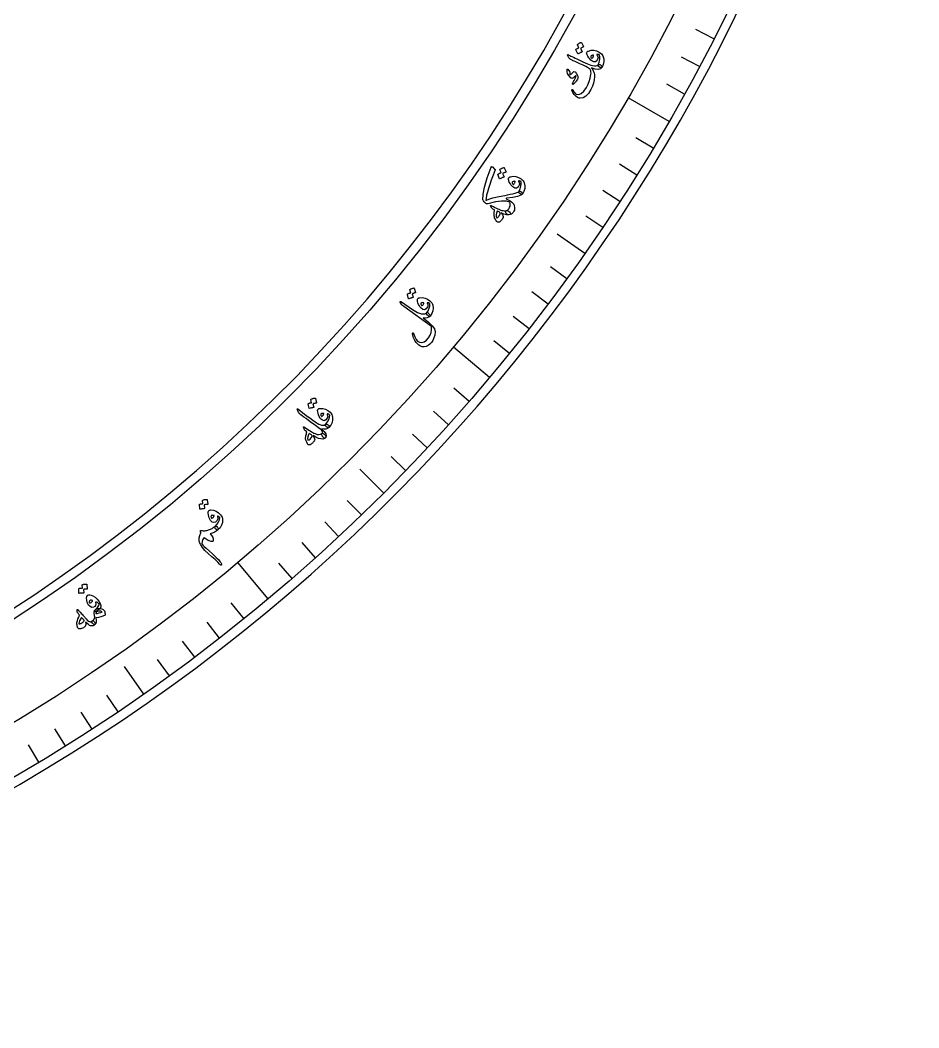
# Model space of a CAD drawing. Header units: millimetres. Extents: x -56 to 56, y -56 to 69.
# Drawn here: x 27.86 to 55.5, y -55.5 to -24.5 of the extents above; entities that cross this region are included whole.
import ezdxf

# ---------------------------------------------------------------- set-up
doc = ezdxf.new("R2010")
doc.units = ezdxf.units.MM
for name, color, linetype in [('CUT_INNER', 6, 'Continuous'), ('CUT_OUTER', 1, 'Continuous'), ('ENGRAVE', 7, 'Continuous'), ('ENGRAVE_FINE', 8, 'Continuous'), ('TEXT', 5, 'Continuous')]:
    doc.layers.add(name, color=color, linetype=linetype)

msp = doc.modelspace()

# ---------------------------------------------------------------- linework, layer by layer
at = {"layer": 'CUT_INNER'}
msp.add_arc((0.0002, -0.0002), 50.7824, 92.30528, 30.23463, dxfattribs=at)
at = {"layer": 'CUT_OUTER'}
msp.add_arc((0.0001, -0.0002), 55.4998, 179.8085, 0.29907, dxfattribs=at)
at = {"layer": 'ENGRAVE'}
for points in [[(47.8193, -27.6085), (46.561, -26.882)], [(45.2311, -31.6711), (44.3809, -31.0759)], [(42.2986, -35.4928), (41.1856, -34.5588)], [(39.0443, -39.0443), (38.3104, -38.3104)], [(35.4928, -42.2986), (34.5588, -41.1856)], [(31.6711, -45.2311), (31.0759, -44.3809)]]:
    msp.add_lwpolyline(points, dxfattribs=at)
for radius in [55.2169, 53.764, 51.0656]:
    msp.add_circle((0, 0), radius, dxfattribs=at)
at = {"layer": 'ENGRAVE_FINE'}
for points in [[(49.1987, -25.068), (48.6438, -24.7853)], [(48.7537, -25.9228), (48.2039, -25.6304)], [(48.2938, -26.7697), (47.7492, -26.4678)], [(47.3302, -28.4388), (46.7964, -28.1181)], [(46.8266, -29.2605), (46.2985, -28.9305)], [(46.3088, -30.0733), (45.7866, -29.7342)], [(45.7769, -30.8769), (45.2607, -30.5287)], [(44.6715, -32.4557), (44.1677, -32.0897)], [(44.0982, -33.2304), (43.6009, -32.8556)], [(43.5116, -33.9949), (43.0208, -33.6116)], [(42.9116, -34.7492), (42.4277, -34.3573)], [(41.6728, -36.2256), (41.2028, -35.817)], [(41.0342, -36.9474), (40.5714, -36.5307)], [(40.3831, -37.6579), (39.9277, -37.2332)], [(39.7197, -38.3569), (39.2718, -37.9243)], [(38.3569, -39.7197), (37.9243, -39.2718)], [(37.6579, -40.3831), (37.2332, -39.9277)], [(36.9474, -41.0342), (36.5307, -40.5714)], [(36.2256, -41.6728), (35.817, -41.2028)], [(34.7492, -42.9116), (34.3573, -42.4277)], [(33.9949, -43.5116), (33.6116, -43.0208)], [(33.2304, -44.0982), (32.8556, -43.6009)], [(32.4557, -44.6715), (32.0897, -44.1677)], [(30.8769, -45.7769), (30.5287, -45.2607)], [(30.0733, -46.3088), (29.7342, -45.7866)], [(29.2605, -46.8266), (28.9305, -46.2985)], [(28.4388, -47.3302), (28.1181, -46.7964)]]:
    msp.add_lwpolyline(points, dxfattribs=at)
at = {"layer": 'TEXT'}
for points in [[(45.0006, -25.2553), (44.9999, -25.2527), (45.0001, -25.2498), (45.0015, -25.2466), (45.0039, -25.2431), (45.0163, -25.2328), (45.0289, -25.2231), (45.0418, -25.2142), (45.055, -25.2059), (45.0686, -25.1983), (45.0827, -25.1914), (45.0973, -25.185), (45.1125, -25.1793), (45.1165, -25.1787), (45.12, -25.1795), (45.123, -25.1815), (45.1255, -25.1847), (45.1925, -25.3066), (45.1929, -25.3091), (45.1914, -25.3117), (45.1881, -25.3144), (45.183, -25.3172), (45.1789, -25.3187), (45.1728, -25.3216), (45.1647, -25.3257), (45.1547, -25.3312), (45.1426, -25.3381), (45.1282, -25.3463), (45.1116, -25.3559), (45.0928, -25.3669), (45.1439, -25.4627), (45.1451, -25.4665), (45.144, -25.4698), (45.1406, -25.4728), (45.135, -25.4754), (45.1302, -25.4776), (45.1228, -25.4813), (45.1128, -25.4863), (45.1002, -25.4928), (45.085, -25.5009), (45.067, -25.5106), (45.0462, -25.5221), (45.0226, -25.5354), (45.0194, -25.5363), (45.0169, -25.5361), (45.015, -25.5347), (45.0137, -25.5321), (44.9522, -25.4109), (44.9514, -25.4083), (44.9517, -25.4054), (44.9531, -25.4022), (44.9555, -25.3987), (44.9655, -25.3896), (44.9759, -25.3812), (44.9867, -25.3734), (44.9979, -25.3663), (45.0094, -25.3598), (45.0211, -25.3539), (45.0331, -25.3485), (45.0453, -25.3437)], [(45.2918, -25.4754), (45.2984, -25.4669), (45.3082, -25.4589), (45.3213, -25.4514), (45.3377, -25.4445), (45.4235, -25.4235), (45.5075, -25.4223), (45.5897, -25.4411), (45.6701, -25.4798), (45.7083, -25.5065), (45.7397, -25.5351), (45.7643, -25.5654), (45.7821, -25.5975), (45.8077, -25.6838), (45.8121, -25.7702), (45.7951, -25.8566), (45.7569, -25.9429), (45.7503, -25.95), (45.7405, -25.9537), (45.7274, -25.9541), (45.7112, -25.951), (45.7027, -25.9485), (45.6944, -25.9453), (45.6862, -25.9414), (45.6782, -25.9368), (45.6706, -25.9318), (45.6634, -25.9268), (45.6567, -25.9217), (45.6505, -25.9166), (45.6406, -25.9061), (45.6347, -25.8955), (45.633, -25.8848), (45.6354, -25.874), (45.6697, -25.7885), (45.6888, -25.7084), (45.6927, -25.6337), (45.6815, -25.5644), (45.6611, -25.556), (45.6444, -25.5504), (45.6313, -25.5474), (45.6218, -25.547), (45.6129, -25.5481), (45.6064, -25.55), (45.6023, -25.5528), (45.6005, -25.5565), (45.6, -25.5594), (45.6001, -25.562), (45.6008, -25.5643), (45.6022, -25.5663), (45.6216, -25.5943), (45.6332, -25.6219), (45.637, -25.6492), (45.633, -25.6762), (45.6017, -25.7434), (45.5592, -25.7777), (45.5057, -25.7791), (45.4411, -25.7478), (45.4083, -25.7221), (45.3773, -25.6903), (45.3479, -25.6524), (45.3202, -25.6083), (45.2987, -25.5662), (45.2868, -25.5301), (45.2845, -25.4998), (45.2918, -25.4754)], [(44.6997, -25.5754), (44.6946, -25.5638), (44.6952, -25.5574), (44.7016, -25.5563), (44.7136, -25.5604), (44.7241, -25.5653), (44.7413, -25.5734), (44.7652, -25.5848), (44.7959, -25.5995), (44.8333, -25.6174), (44.8775, -25.6384), (44.9286, -25.6626), (44.9865, -25.6899), (45.1682, -25.774), (45.3091, -25.8362), (45.409, -25.8766), (45.468, -25.8951), (45.5235, -25.9019), (45.57, -25.9004), (45.6075, -25.8906), (45.6361, -25.8726), (45.6485, -25.8635), (45.6619, -25.8586), (45.6766, -25.8579), (45.6924, -25.8615), (45.708, -25.8682), (45.722, -25.8769), (45.7344, -25.8877), (45.7453, -25.9004), (45.7536, -25.9133), (45.7584, -25.9245), (45.7598, -25.9339), (45.7577, -25.9415), (45.709, -25.9928), (45.6385, -26.0137), (45.5463, -26.0041), (45.4323, -25.9641), (45.4518, -25.9916), (45.47, -26.0224), (45.487, -26.0565), (45.5028, -26.094), (45.5147, -26.13), (45.5229, -26.1648), (45.5274, -26.1984), (45.528, -26.2307), (45.5173, -26.3316), (45.4947, -26.4309), (45.4603, -26.5286), (45.4139, -26.6247), (45.3363, -26.7475), (45.2563, -26.834), (45.174, -26.8844), (45.0896, -26.8987), (45.0662, -26.8958), (45.0446, -26.8908), (45.0247, -26.8837), (45.0065, -26.8744), (44.9474, -26.83), (44.8982, -26.7786), (44.8591, -26.7204), (44.8298, -26.6554), (44.8284, -26.6498), (44.8282, -26.6445), (44.8291, -26.6394), (44.8313, -26.6347), (44.8341, -26.6313), (44.8376, -26.6294), (44.8419, -26.6288), (44.847, -26.6296), (44.8513, -26.632), (44.8554, -26.6359), (44.8593, -26.6413), (44.863, -26.6481), (44.8901, -26.6974), (44.9161, -26.7351), (44.9408, -26.761), (44.9645, -26.7752), (45.0417, -26.7827), (45.1194, -26.7515), (45.1973, -26.6814), (45.2755, -26.5724), (45.3236, -26.4812), (45.3633, -26.3829), (45.3945, -26.2775), (45.4172, -26.165), (45.4201, -26.1252), (45.4176, -26.0873), (45.4098, -26.0512), (45.3966, -26.017), (45.3902, -26.007), (45.3795, -25.9961), (45.3647, -25.9843), (45.3456, -25.9717), (45.3123, -25.9526), (45.2552, -25.9235), (45.1743, -25.8843), (45.0697, -25.835), (45.0149, -25.8094), (44.9676, -25.7873), (44.9278, -25.7687), (44.8954, -25.7537), (44.8704, -25.742), (44.8525, -25.7337), (44.8418, -25.7287), (44.8382, -25.7271), (44.8017, -25.7093), (44.7733, -25.692), (44.7532, -25.6753), (44.7412, -25.6591)], [(45.4129, -25.602), (45.4091, -25.6176), (45.4133, -25.6338), (45.4252, -25.6506), (45.4451, -25.6682), (45.4487, -25.6701), (45.4513, -25.6713), (45.4531, -25.6717), (45.4539, -25.6714), (45.4649, -25.6597), (45.4744, -25.6469), (45.4825, -25.6332), (45.4892, -25.6184), (45.4936, -25.6045), (45.4955, -25.5921), (45.495, -25.5813), (45.4921, -25.572), (45.4619, -25.575), (45.4386, -25.581), (45.4222, -25.59), (45.4129, -25.602)], [(44.6874, -26.0067), (44.6892, -26.0044), (44.6914, -26.0028), (44.6942, -26.002), (44.6974, -26.0018), (44.6998, -26.0025), (44.7021, -26.0037), (44.7045, -26.0053), (44.7068, -26.0073), (44.7616, -26.0766), (44.7669, -26.0842), (44.7703, -26.091), (44.772, -26.0969), (44.7719, -26.1021), (44.767, -26.1216), (44.7649, -26.1394), (44.7659, -26.1557), (44.7698, -26.1704), (44.7736, -26.175), (44.7803, -26.1756), (44.7898, -26.172), (44.8021, -26.1643), (44.8091, -26.1584), (44.816, -26.1521), (44.8229, -26.1455), (44.8297, -26.1385), (44.8366, -26.1311), (44.8436, -26.1232), (44.8507, -26.1148), (44.8578, -26.1058), (44.8916, -26.0803), (44.927, -26.0863), (44.964, -26.1241), (45.0024, -26.1936), (45.0115, -26.2183), (45.0169, -26.2405), (45.0186, -26.26), (45.0167, -26.277), (45.0111, -26.2937), (45.0004, -26.315), (44.9844, -26.3408), (44.9633, -26.3713), (44.9522, -26.3866), (44.9411, -26.4008), (44.9299, -26.4139), (44.9187, -26.4258), (44.9078, -26.4367), (44.8973, -26.4468), (44.8874, -26.4561), (44.8779, -26.4645), (44.8705, -26.4688), (44.8637, -26.471), (44.8575, -26.471), (44.8519, -26.4689), (44.8471, -26.465), (44.8448, -26.4603), (44.845, -26.4548), (44.8477, -26.4485), (44.8574, -26.4292), (44.8687, -26.4075), (44.8816, -26.3834), (44.8962, -26.3569), (44.9233, -26.3075), (44.9426, -26.2678), (44.9541, -26.2378), (44.9579, -26.2177), (44.9575, -26.2146), (44.9561, -26.2122), (44.9536, -26.2105), (44.95, -26.2095), (44.9474, -26.2096), (44.9444, -26.2107), (44.941, -26.213), (44.9371, -26.2163), (44.9052, -26.2495), (44.891, -26.2629), (44.8769, -26.2732), (44.8628, -26.2803), (44.8487, -26.2844), (44.834, -26.2861), (44.8208, -26.2845), (44.8091, -26.2796), (44.7989, -26.2712), (44.7374, -26.2027), (44.6984, -26.1357), (44.6817, -26.0704), (44.6874, -26.0067)], [(42.3509, -29.0111), (42.3536, -29.0077), (42.3564, -29.0051), (42.3594, -29.0034), (42.3625, -29.0024), (42.3674, -29.0019), (42.3727, -29.0033), (42.3783, -29.0066), (42.3843, -29.0118), (42.4632, -29.0861), (42.4665, -29.0901), (42.4682, -29.0946), (42.4684, -29.0997), (42.467, -29.1054), (42.4054, -29.268), (42.3511, -29.4175), (42.3041, -29.554), (42.2647, -29.6773), (42.2331, -29.7876), (42.2092, -29.8847), (42.1933, -29.9687), (42.1855, -30.0395), (42.2793, -30.0001), (42.3977, -29.9636), (42.5407, -29.93), (42.7083, -29.899), (42.7781, -29.8862), (42.8512, -29.8714), (42.9278, -29.8545), (43.0079, -29.8357), (43.081, -29.8166), (43.1366, -29.7991), (43.1748, -29.7832), (43.1956, -29.7689), (43.2179, -29.755), (43.2428, -29.7579), (43.2701, -29.7777), (43.3, -29.8144), (43.307, -29.8258), (43.3111, -29.8352), (43.3123, -29.8427), (43.3106, -29.8482), (43.2608, -29.8838), (43.1619, -29.9174), (43.0138, -29.9486), (42.8168, -29.9769), (42.8085, -29.9808), (42.8043, -29.9846), (42.8042, -29.9883), (42.8083, -29.9917), (42.8738, -30.0251), (42.9289, -30.0563), (42.9736, -30.0855), (43.0079, -30.1126), (43.0263, -30.1355), (43.0412, -30.1592), (43.0525, -30.1834), (43.0603, -30.2083), (43.0679, -30.2533), (43.0681, -30.2963), (43.061, -30.3373), (43.0465, -30.3762), (43.0241, -30.4156), (42.9982, -30.4459), (42.9686, -30.4672), (42.9354, -30.4795), (42.8916, -30.4856), (42.856, -30.482), (42.8285, -30.4685), (42.8092, -30.4453), (42.7947, -30.4125), (42.791, -30.3865), (42.7982, -30.3673), (42.8163, -30.3549), (42.8473, -30.3389), (42.8743, -30.3167), (42.8973, -30.2883), (42.9163, -30.2538), (42.9297, -30.216), (42.9358, -30.1776), (42.9347, -30.1386), (42.9264, -30.0991), (42.8191, -30.0654), (42.6694, -30.0618), (42.4775, -30.0879), (42.2432, -30.143), (42.2234, -30.1455), (42.2043, -30.1421), (42.1858, -30.1328), (42.1679, -30.1176), (42.1356, -30.0841), (42.112, -30.0569), (42.0974, -30.0361), (42.0915, -30.0215), (42.0981, -29.8534), (42.144, -29.6299), (42.2282, -29.3508), (42.3496, -29.0157), (42.35, -29.0151), (42.3502, -29.0145), (42.3503, -29.0139), (42.3503, -29.0134), (42.3503, -29.0128), (42.3504, -29.0123), (42.3506, -29.0117), (42.3509, -29.0111)], [(42.6183, -29.0958), (42.6178, -29.0932), (42.6183, -29.0903), (42.6199, -29.0872), (42.6226, -29.084), (42.6359, -29.0747), (42.6493, -29.0662), (42.6629, -29.0584), (42.6768, -29.0514), (42.691, -29.045), (42.7057, -29.0393), (42.7208, -29.0342), (42.7365, -29.0299), (42.7405, -29.0297), (42.7439, -29.0307), (42.7467, -29.033), (42.7489, -29.0364), (42.805, -29.1637), (42.8051, -29.1663), (42.8034, -29.1687), (42.7999, -29.1711), (42.7946, -29.1734), (42.7904, -29.1746), (42.784, -29.1769), (42.7756, -29.1803), (42.7651, -29.1849), (42.7525, -29.1907), (42.7374, -29.1976), (42.7201, -29.2058), (42.7004, -29.2151), (42.7429, -29.315), (42.7437, -29.3188), (42.7423, -29.322), (42.7387, -29.3247), (42.7329, -29.3268), (42.7279, -29.3286), (42.7202, -29.3316), (42.7098, -29.3358), (42.6968, -29.3411), (42.6809, -29.3478), (42.6621, -29.356), (42.6403, -29.3656), (42.6157, -29.3767), (42.6124, -29.3774), (42.6099, -29.3769), (42.6082, -29.3754), (42.6072, -29.3727), (42.5564, -29.2466), (42.5559, -29.2439), (42.5565, -29.241), (42.5581, -29.2379), (42.5608, -29.2347), (42.5716, -29.2265), (42.5827, -29.219), (42.5941, -29.2122), (42.6059, -29.2061), (42.6179, -29.2007), (42.6301, -29.1958), (42.6425, -29.1915), (42.6551, -29.1878)], [(42.8891, -29.3405), (42.8964, -29.3326), (42.9069, -29.3255), (42.9206, -29.3193), (42.9375, -29.3138), (43.0248, -29.3003), (43.1086, -29.3065), (43.1889, -29.3324), (43.2656, -29.378), (43.3012, -29.408), (43.33, -29.4392), (43.3519, -29.4715), (43.3669, -29.5051), (43.3848, -29.5933), (43.3816, -29.6797), (43.3572, -29.7643), (43.3115, -29.8469), (43.3043, -29.8534), (43.2942, -29.8563), (43.2812, -29.8555), (43.2653, -29.8511), (43.2571, -29.8478), (43.2491, -29.8439), (43.2413, -29.8393), (43.2337, -29.834), (43.2265, -29.8284), (43.2198, -29.8227), (43.2136, -29.8171), (43.2078, -29.8114), (43.1989, -29.8001), (43.194, -29.7891), (43.1932, -29.7782), (43.1965, -29.7676), (43.2381, -29.6855), (43.2642, -29.6074), (43.2746, -29.5333), (43.2695, -29.4633), (43.25, -29.4532), (43.2338, -29.4461), (43.221, -29.4419), (43.2116, -29.4408), (43.2026, -29.441), (43.196, -29.4423), (43.1916, -29.4448), (43.1896, -29.4483), (43.1888, -29.4512), (43.1887, -29.4538), (43.1892, -29.4561), (43.1903, -29.4582), (43.2072, -29.4878), (43.2164, -29.5164), (43.2178, -29.5439), (43.2114, -29.5704), (43.1744, -29.6346), (43.1291, -29.6651), (43.0756, -29.6618), (43.014, -29.6249), (42.9836, -29.5965), (42.9555, -29.5621), (42.9295, -29.5217), (42.9058, -29.4754), (42.8881, -29.4316), (42.8794, -29.3946), (42.8797, -29.3642), (42.8891, -29.3405)], [(42.9987, -29.4773), (42.9936, -29.4924), (42.9962, -29.5089), (43.0067, -29.5268), (43.0249, -29.546), (43.0283, -29.5482), (43.0309, -29.5496), (43.0326, -29.5502), (43.0335, -29.55), (43.0454, -29.5393), (43.056, -29.5274), (43.0653, -29.5144), (43.0732, -29.5002), (43.0788, -29.4868), (43.0818, -29.4746), (43.0823, -29.4638), (43.0802, -29.4543), (43.0498, -29.4546), (43.0261, -29.4585), (43.009, -29.4661), (42.9987, -29.4773)], [(42.8185, -30.3545), (42.8391, -30.352), (42.861, -30.3583), (42.884, -30.3733), (42.9082, -30.397), (42.9323, -30.428), (42.945, -30.4518), (42.9463, -30.4686), (42.9363, -30.4782), (42.8838, -30.4882), (42.8187, -30.4822), (42.7409, -30.4602), (42.6504, -30.4221), (42.6864, -30.4686), (42.7095, -30.5077), (42.7198, -30.5394), (42.7173, -30.5635), (42.7123, -30.574), (42.7064, -30.5847), (42.6995, -30.5959), (42.6915, -30.6074), (42.6829, -30.6194), (42.6736, -30.6318), (42.6638, -30.6446), (42.6535, -30.6578), (42.6339, -30.6802), (42.6172, -30.697), (42.6033, -30.7081), (42.5923, -30.7136), (42.5697, -30.7158), (42.5508, -30.7134), (42.5354, -30.7064), (42.5236, -30.6948), (42.4922, -30.645), (42.469, -30.6046), (42.4539, -30.5734), (42.447, -30.5515), (42.4436, -30.5263), (42.4414, -30.5008), (42.4404, -30.4749), (42.4407, -30.4485), (42.4422, -30.4216), (42.4451, -30.3938), (42.4492, -30.3652), (42.4547, -30.3357), (42.4009, -30.3068), (42.3898, -30.3008), (42.3808, -30.2943), (42.3737, -30.2873), (42.3686, -30.2799), (42.3306, -30.2129), (42.3275, -30.2024), (42.3316, -30.1975), (42.3429, -30.1982), (42.3614, -30.2045), (42.4152, -30.2317), (42.4648, -30.2564), (42.5101, -30.2785), (42.5512, -30.298), (42.588, -30.3147), (42.6207, -30.3284), (42.6492, -30.3392), (42.6735, -30.3469), (42.7159, -30.3568), (42.7542, -30.3613), (42.7884, -30.3606), (42.8185, -30.3545)], [(42.529, -30.3678), (42.5105, -30.432), (42.5026, -30.4887), (42.5052, -30.538), (42.5184, -30.5798), (42.5315, -30.5748), (42.5454, -30.5662), (42.5598, -30.554), (42.575, -30.5382), (42.5827, -30.5284), (42.5901, -30.5182), (42.5971, -30.5076), (42.6038, -30.4967), (42.61, -30.4853), (42.6155, -30.4733), (42.6204, -30.4607), (42.6246, -30.4476), (42.6254, -30.4295), (42.6161, -30.4128), (42.5967, -30.3976), (42.5672, -30.3837), (42.5529, -30.3784), (42.5417, -30.374), (42.5337, -30.3705), (42.529, -30.3678)], [(39.8449, -32.7913), (39.8447, -32.7885), (39.8455, -32.7857), (39.8474, -32.7828), (39.8503, -32.7798), (39.8643, -32.7718), (39.8785, -32.7645), (39.8927, -32.758), (39.9072, -32.7522), (39.9219, -32.7471), (39.937, -32.7427), (39.9526, -32.7391), (39.9685, -32.7361), (39.9725, -32.7363), (39.9758, -32.7376), (39.9784, -32.7401), (39.9803, -32.7438), (40.0248, -32.8756), (40.0247, -32.8781), (40.0228, -32.8804), (40.0191, -32.8825), (40.0136, -32.8843), (40.0093, -32.8851), (40.0028, -32.8868), (39.9941, -32.8895), (39.9832, -32.8931), (39.9701, -32.8977), (39.9545, -32.9033), (39.9365, -32.9098), (39.916, -32.9174), (39.9495, -33.0207), (39.9499, -33.0246), (39.9482, -33.0277), (39.9444, -33.03), (39.9385, -33.0316), (39.9333, -33.0329), (39.9254, -33.0352), (39.9147, -33.0384), (39.9012, -33.0426), (39.8847, -33.0478), (39.8653, -33.0543), (39.8428, -33.0619), (39.8172, -33.0708), (39.8139, -33.0712), (39.8115, -33.0705), (39.8098, -33.0688), (39.8091, -33.066), (39.7699, -32.9358), (39.7696, -32.9331), (39.7704, -32.9303), (39.7723, -32.9274), (39.7753, -32.9244), (39.7867, -32.9172), (39.7984, -32.9108), (39.8104, -32.905), (39.8227, -32.9), (39.8352, -32.8956), (39.8478, -32.8919), (39.8605, -32.8887), (39.8734, -32.8861)], [(39.932, -33.401), (40.0777, -33.4869), (40.2017, -33.5309), (40.304, -33.5331), (40.3844, -33.4933), (40.3937, -33.4942), (40.4068, -33.5028), (40.4236, -33.519), (40.4441, -33.5428), (40.4596, -33.5625), (40.4689, -33.5786), (40.4721, -33.5911), (40.4692, -33.6001), (40.4292, -33.6361), (40.381, -33.6576), (40.3246, -33.6647), (40.2601, -33.6572), (40.4232, -33.7827), (40.5383, -33.8955), (40.6054, -33.9955), (40.6244, -34.0828), (40.6111, -34.1853), (40.5882, -34.2746), (40.5556, -34.3509), (40.5135, -34.4139), (40.4617, -34.4686), (40.4073, -34.5093), (40.3501, -34.536), (40.2903, -34.5487), (40.2305, -34.5465), (40.1734, -34.5287), (40.119, -34.4953), (40.0673, -34.4463), (40.0429, -34.4162), (40.0204, -34.3841), (39.9998, -34.3497), (39.981, -34.3133), (39.964, -34.2746), (39.949, -34.2337), (39.936, -34.1905), (39.9248, -34.145), (39.9244, -34.1392), (39.9251, -34.1339), (39.9269, -34.1291), (39.9299, -34.1247), (39.9332, -34.1217), (39.937, -34.12), (39.9413, -34.1194), (39.9461, -34.1201), (39.9508, -34.1222), (39.9548, -34.126), (39.9582, -34.1315), (39.9608, -34.1388), (39.9959, -34.2393), (40.0381, -34.3164), (40.0873, -34.3701), (40.1436, -34.4002), (40.2157, -34.4086), (40.2862, -34.3894), (40.3549, -34.3424), (40.4217, -34.2678), (40.4683, -34.1911), (40.4996, -34.1083), (40.5155, -34.0194), (40.5161, -33.9244), (39.6595, -33.3033), (39.6391, -33.2883), (39.6226, -33.2748), (39.6099, -33.2628), (39.601, -33.2522), (39.5484, -33.1701), (39.5494, -33.1564), (39.557, -33.1513), (39.5712, -33.1547), (39.5919, -33.1665)], [(40.0928, -33.0592), (40.1008, -33.052), (40.1118, -33.0459), (40.126, -33.0408), (40.1434, -33.0369), (40.2316, -33.0313), (40.3145, -33.045), (40.3921, -33.0779), (40.4644, -33.1302), (40.4972, -33.1633), (40.5231, -33.1969), (40.542, -33.2311), (40.5539, -33.2659), (40.5639, -33.3553), (40.553, -33.4411), (40.5211, -33.5231), (40.4682, -33.6013), (40.4605, -33.6072), (40.4501, -33.6091), (40.4373, -33.6072), (40.4218, -33.6013), (40.4139, -33.5973), (40.4063, -33.5927), (40.3989, -33.5874), (40.3919, -33.5815), (40.3852, -33.5753), (40.379, -33.569), (40.3733, -33.5628), (40.3681, -33.5567), (40.3602, -33.5446), (40.3563, -33.5332), (40.3565, -33.5224), (40.3607, -33.5121), (40.4096, -33.434), (40.4425, -33.3586), (40.4595, -33.2857), (40.4607, -33.2155), (40.4421, -33.2037), (40.4267, -33.1951), (40.4143, -33.1899), (40.405, -33.1879), (40.3961, -33.1873), (40.3893, -33.188), (40.3848, -33.1901), (40.3824, -33.1934), (40.3814, -33.1962), (40.381, -33.1988), (40.3813, -33.2012), (40.3823, -33.2033), (40.3965, -33.2343), (40.403, -33.2636), (40.402, -33.2912), (40.3933, -33.317), (40.3506, -33.3776), (40.3028, -33.4039), (40.2498, -33.3959), (40.1917, -33.3536), (40.164, -33.3226), (40.1391, -33.2858), (40.1169, -33.2433), (40.0974, -33.195), (40.0836, -33.1498), (40.0783, -33.1121), (40.0813, -33.0819), (40.0928, -33.0592)], [(40.1897, -33.2052), (40.1832, -33.2198), (40.1844, -33.2365), (40.1933, -33.2552), (40.2097, -33.276), (40.2129, -33.2785), (40.2153, -33.2801), (40.217, -33.2809), (40.2179, -33.2807), (40.2307, -33.2711), (40.2423, -33.2602), (40.2527, -33.2481), (40.2619, -33.2347), (40.2686, -33.2218), (40.2727, -33.21), (40.2742, -33.1993), (40.2729, -33.1896), (40.2426, -33.1872), (40.2187, -33.189), (40.201, -33.195), (40.1897, -33.2052)], [(36.8069, -36.1681), (36.8069, -36.1654), (36.808, -36.1627), (36.8101, -36.16), (36.8133, -36.1572), (36.828, -36.1505), (36.8427, -36.1445), (36.8575, -36.1392), (36.8724, -36.1347), (36.8875, -36.1309), (36.9029, -36.1279), (36.9187, -36.1256), (36.9349, -36.1241), (36.9389, -36.1246), (36.942, -36.1262), (36.9444, -36.129), (36.946, -36.1328), (36.9787, -36.268), (36.9784, -36.2705), (36.9763, -36.2726), (36.9724, -36.2743), (36.9668, -36.2757), (36.9624, -36.276), (36.9557, -36.2772), (36.9469, -36.2791), (36.9357, -36.2818), (36.9222, -36.2852), (36.9062, -36.2894), (36.8877, -36.2943), (36.8667, -36.3), (36.8909, -36.4059), (36.891, -36.4098), (36.8891, -36.4127), (36.8851, -36.4147), (36.879, -36.4157), (36.8737, -36.4166), (36.8656, -36.4182), (36.8547, -36.4205), (36.8408, -36.4234), (36.824, -36.4272), (36.8041, -36.4319), (36.781, -36.4376), (36.7548, -36.4442), (36.7514, -36.4442), (36.749, -36.4433), (36.7476, -36.4415), (36.7471, -36.4387), (36.7194, -36.3056), (36.7194, -36.3028), (36.7205, -36.3001), (36.7226, -36.2974), (36.7259, -36.2947), (36.7379, -36.2885), (36.7501, -36.2831), (36.7626, -36.2784), (36.7752, -36.2745), (36.788, -36.2713), (36.8009, -36.2686), (36.8139, -36.2666), (36.8269, -36.2652)], [(37.1503, -37.2828), (37.1368, -37.2582), (37.1302, -37.2383), (37.1304, -37.223), (37.1374, -37.2124), (37.1504, -37.2013), (37.1595, -37.1909), (37.1647, -37.1814), (37.1661, -37.1728), (37.1577, -37.147), (37.1357, -37.117), (37.1001, -37.0828), (37.0509, -37.0443), (36.9323, -36.9579), (36.827, -36.8808), (36.7347, -36.8131), (36.6556, -36.7547), (36.5895, -36.7058), (36.5364, -36.6664), (36.4962, -36.6366), (36.4689, -36.6164), (36.4516, -36.6023), (36.438, -36.5897), (36.4281, -36.5786), (36.4218, -36.5691), (36.3887, -36.4882), (36.3848, -36.4659), (36.3866, -36.4536), (36.394, -36.4512), (36.407, -36.4589), (36.5425, -36.5641), (36.6633, -36.6562), (36.7692, -36.7353), (36.8603, -36.8013), (36.9365, -36.8546), (36.9977, -36.8952), (37.0439, -36.9233), (37.075, -36.9389), (37.1339, -36.9568), (37.1841, -36.9613), (37.2256, -36.9525), (37.2585, -36.9304), (37.2689, -36.9236), (37.2818, -36.9218), (37.297, -36.925), (37.3145, -36.9334), (37.3289, -36.943), (37.341, -36.9546), (37.3509, -36.9682), (37.3587, -36.9837), (37.3632, -36.9984), (37.3645, -37.0109), (37.3627, -37.021), (37.3577, -37.0288), (37.3131, -37.0618), (37.2609, -37.0789), (37.2009, -37.08), (37.1333, -37.0651), (37.2132, -37.1501), (37.2615, -37.2234), (37.2783, -37.2848), (37.2635, -37.3344), (37.2562, -37.3436), (37.2486, -37.3504), (37.2407, -37.3547), (37.2325, -37.3565), (37.2225, -37.356), (37.2122, -37.3521), (37.2016, -37.345), (37.1908, -37.3345), (37.1854, -37.328), (37.18, -37.3215), (37.1747, -37.315), (37.1695, -37.3087), (37.1644, -37.3023), (37.1595, -37.2959), (37.1548, -37.2894), (37.1503, -37.2828)], [(37.0303, -36.4568), (37.0389, -36.4503), (37.0504, -36.4452), (37.065, -36.4415), (37.0826, -36.439), (37.171, -36.4413), (37.2524, -36.4622), (37.3268, -36.5018), (37.3942, -36.5603), (37.424, -36.5961), (37.4468, -36.6318), (37.4626, -36.6676), (37.4714, -36.7033), (37.4735, -36.7932), (37.4551, -36.8777), (37.4161, -36.9566), (37.3566, -37.0299), (37.3483, -37.035), (37.3379, -37.0361), (37.3252, -37.033), (37.3103, -37.0258), (37.3028, -37.0211), (37.2956, -37.0159), (37.2888, -37.0099), (37.2823, -37.0034), (37.2762, -36.9966), (37.2706, -36.9899), (37.2654, -36.9832), (37.2608, -36.9766), (37.2539, -36.9639), (37.2511, -36.9522), (37.2522, -36.9414), (37.2574, -36.9315), (37.3128, -36.8581), (37.3523, -36.7858), (37.3756, -36.7147), (37.383, -36.6449), (37.3656, -36.6315), (37.3509, -36.6216), (37.3391, -36.6153), (37.33, -36.6125), (37.3211, -36.6111), (37.3143, -36.6113), (37.3096, -36.6129), (37.307, -36.616), (37.3057, -36.6187), (37.3051, -36.6212), (37.3052, -36.6236), (37.306, -36.6259), (37.3174, -36.658), (37.3213, -36.6878), (37.3179, -36.7151), (37.3069, -36.74), (37.2591, -36.7967), (37.2091, -36.8187), (37.1571, -36.806), (37.1029, -36.7588), (37.0781, -36.7255), (37.0564, -36.6866), (37.0381, -36.6423), (37.0229, -36.5925), (37.0132, -36.5463), (37.0112, -36.5083), (37.0169, -36.4785), (37.0303, -36.4568)], [(37.1139, -36.6108), (37.1063, -36.6248), (37.106, -36.6415), (37.1131, -36.6609), (37.1277, -36.6831), (37.1306, -36.6858), (37.1329, -36.6877), (37.1345, -36.6886), (37.1354, -36.6885), (37.149, -36.6801), (37.1616, -36.6703), (37.173, -36.6591), (37.1833, -36.6466), (37.1911, -36.6343), (37.1963, -36.6229), (37.1986, -36.6123), (37.1983, -36.6026), (37.1683, -36.5975), (37.1442, -36.5972), (37.1261, -36.6016), (37.1139, -36.6108)], [(36.9362, -37.2178), (36.9948, -37.239), (37.0479, -37.2452), (37.0954, -37.2363), (37.1374, -37.2124), (37.1493, -37.2063), (37.163, -37.2055), (37.1785, -37.2101), (37.1957, -37.22), (37.2039, -37.2262), (37.2119, -37.2329), (37.2198, -37.24), (37.2275, -37.2474), (37.235, -37.2554), (37.2418, -37.2639), (37.2481, -37.273), (37.2538, -37.2826), (37.2623, -37.2994), (37.2669, -37.3134), (37.2677, -37.3247), (37.2646, -37.3333), (37.2461, -37.3517), (37.225, -37.3661), (37.2014, -37.3766), (37.1751, -37.383), (37.1113, -37.3823), (37.0389, -37.3646), (36.9581, -37.3298), (36.8688, -37.278), (36.8995, -37.3306), (36.9175, -37.3739), (36.923, -37.4077), (36.9159, -37.4322), (36.9088, -37.4421), (36.901, -37.4523), (36.8924, -37.4627), (36.883, -37.4733), (36.8729, -37.4841), (36.8618, -37.4953), (36.8498, -37.5068), (36.8369, -37.5186), (36.8124, -37.5397), (36.7924, -37.5546), (36.7769, -37.5636), (36.7659, -37.5665), (36.7427, -37.5661), (36.7238, -37.5609), (36.7093, -37.551), (36.6992, -37.5362), (36.6747, -37.483), (36.6572, -37.4405), (36.6465, -37.4086), (36.6427, -37.3874), (36.6421, -37.3632), (36.6432, -37.338), (36.6459, -37.3116), (36.6502, -37.2842), (36.6562, -37.2558), (36.6638, -37.2262), (36.6731, -37.1956), (36.684, -37.1639), (36.6337, -37.1262), (36.628, -37.1214), (36.6227, -37.1169), (36.6179, -37.1128), (36.6135, -37.109), (36.6098, -37.1055), (36.6069, -37.102), (36.6047, -37.0986), (36.6032, -37.0953), (36.5739, -37.0216), (36.5716, -37.0103), (36.5765, -37.006), (36.5886, -37.0088), (36.6079, -37.0186), (36.6518, -37.0503), (36.6949, -37.0799), (36.7373, -37.1076), (36.779, -37.1332), (36.8198, -37.1569), (36.8596, -37.179), (36.8984, -37.1993), (36.9362, -37.2178)], [(36.7517, -37.2104), (36.7462, -37.2205), (36.7406, -37.2312), (36.735, -37.2424), (36.7295, -37.2541), (36.7242, -37.2666), (36.7194, -37.2799), (36.7152, -37.294), (36.7115, -37.3089), (36.708, -37.3236), (36.7055, -37.3382), (36.7039, -37.3527), (36.7033, -37.367), (36.7037, -37.3812), (36.7052, -37.3951), (36.7078, -37.4087), (36.7115, -37.422), (36.748, -37.4086), (36.7817, -37.3841), (36.8123, -37.3486), (36.84, -37.302), (36.8418, -37.2922), (36.8394, -37.2814), (36.8326, -37.2697), (36.8217, -37.2569)], [(33.4744, -39.2727), (33.4746, -39.27), (33.4759, -39.2674), (33.4783, -39.2649), (33.4817, -39.2624), (33.4969, -39.257), (33.5121, -39.2523), (33.5273, -39.2484), (33.5426, -39.2452), (33.5579, -39.2428), (33.5736, -39.2411), (33.5895, -39.2403), (33.6058, -39.2401), (33.6097, -39.241), (33.6127, -39.2429), (33.6148, -39.2458), (33.616, -39.2498), (33.6367, -39.3873), (33.6362, -39.3898), (33.6339, -39.3917), (33.6299, -39.3931), (33.6242, -39.3939), (33.6198, -39.3939), (33.613, -39.3945), (33.604, -39.3956), (33.5927, -39.3973), (33.579, -39.3995), (33.5626, -39.4023), (33.5438, -39.4056), (33.5223, -39.4094), (33.5371, -39.517), (33.5369, -39.5208), (33.5347, -39.5236), (33.5305, -39.5252), (33.5244, -39.5257), (33.5191, -39.5262), (33.5108, -39.527), (33.4997, -39.5283), (33.4857, -39.53), (33.4686, -39.5323), (33.4483, -39.5352), (33.4248, -39.5388), (33.3981, -39.5431), (33.3948, -39.5429), (33.3925, -39.5418), (33.3912, -39.5398), (33.3909, -39.537), (33.3752, -39.4019), (33.3754, -39.3992), (33.3767, -39.3966), (33.379, -39.394), (33.3825, -39.3916), (33.395, -39.3865), (33.4077, -39.3822), (33.4205, -39.3787), (33.4335, -39.3759), (33.4465, -39.3738), (33.4596, -39.3723), (33.4727, -39.3714), (33.4858, -39.3711)], [(33.6715, -39.58), (33.6806, -39.5743), (33.6925, -39.5702), (33.7074, -39.5677), (33.7252, -39.5669), (33.813, -39.5769), (33.8922, -39.6049), (33.9628, -39.6509), (34.0248, -39.7151), (34.0514, -39.7534), (34.0709, -39.7911), (34.0835, -39.828), (34.0891, -39.8644), (34.0833, -39.9542), (34.0575, -40.0367), (34.0117, -40.1119), (33.9459, -40.1796), (33.9373, -40.184), (33.9268, -40.1841), (33.9144, -40.1799), (33.9003, -40.1714), (33.8932, -40.1661), (33.8865, -40.1602), (33.8802, -40.1537), (33.8742, -40.1467), (33.8688, -40.1394), (33.8638, -40.1322), (33.8593, -40.1251), (33.8552, -40.1181), (33.8495, -40.1048), (33.8477, -40.0929), (33.8498, -40.0822), (33.8558, -40.0729), (33.9175, -40.0046), (33.9632, -39.9361), (33.9927, -39.8673), (34.0062, -39.7984), (33.99, -39.7835), (33.9763, -39.7724), (33.9651, -39.7651), (33.9563, -39.7615), (33.9475, -39.7593), (33.9408, -39.7589), (33.9359, -39.7601), (33.933, -39.7629), (33.9315, -39.7655), (33.9307, -39.768), (33.9306, -39.7704), (33.9312, -39.7727), (33.9397, -39.8057), (33.941, -39.8357), (33.9351, -39.8626), (33.922, -39.8865), (33.8694, -39.9387), (33.8177, -39.9562), (33.7669, -39.939), (33.7172, -39.8872), (33.6953, -39.8518), (33.6772, -39.8112), (33.6628, -39.7655), (33.6521, -39.7145), (33.6465, -39.6676), (33.6479, -39.6296), (33.6562, -39.6004), (33.6715, -39.58)], [(33.7412, -39.7407), (33.7323, -39.754), (33.7306, -39.7706), (33.736, -39.7906), (33.7485, -39.8139), (33.7512, -39.817), (33.7533, -39.819), (33.7548, -39.82), (33.7557, -39.82), (33.77, -39.8128), (33.7834, -39.8042), (33.7958, -39.7941), (33.8071, -39.7825), (33.816, -39.771), (33.8221, -39.7601), (33.8254, -39.7497), (33.8259, -39.74), (33.7965, -39.7323), (33.7726, -39.7299), (33.7541, -39.7327), (33.7412, -39.7407)], [(33.4313, -40.1978), (33.4605, -40.2019), (33.4896, -40.2043), (33.5187, -40.205), (33.5475, -40.204), (33.5762, -40.2012), (33.6045, -40.1964), (33.6324, -40.1896), (33.6599, -40.1809), (33.6869, -40.1707), (33.7131, -40.1596), (33.7386, -40.1475), (33.7633, -40.1346), (33.7873, -40.1207), (33.8107, -40.1058), (33.8336, -40.0899), (33.8558, -40.0729), (33.8755, -40.0635), (33.8945, -40.065), (33.9129, -40.0776), (33.9306, -40.1011), (33.9454, -40.1286), (33.9528, -40.1509), (33.953, -40.1679), (33.9459, -40.1796), (33.8905, -40.2213), (33.8327, -40.2547), (33.7726, -40.2798), (33.7102, -40.2967), (33.7075, -40.2978), (33.7063, -40.2994), (33.7066, -40.3016), (33.7084, -40.3043), (33.7557, -40.363), (33.7873, -40.4169), (33.8031, -40.466), (33.8031, -40.5103), (33.7987, -40.5222), (33.7915, -40.5306), (33.7814, -40.5356), (33.7685, -40.5372), (33.738, -40.5345), (33.7074, -40.5284), (33.6767, -40.5189), (33.6458, -40.5059), (33.615, -40.4894), (33.5845, -40.4691), (33.5543, -40.4449), (33.5244, -40.4171), (33.4968, -40.4481), (33.4753, -40.4885), (33.4599, -40.5381), (33.4506, -40.597), (33.4586, -40.6157), (33.484, -40.6468), (33.527, -40.6901), (33.5874, -40.7457), (33.688, -40.836), (33.7765, -40.9169), (33.8526, -40.9885), (33.9165, -41.0506), (33.9681, -41.1033), (34.0075, -41.1464), (34.0345, -41.1799), (34.0492, -41.2038), (34.056, -41.2198), (34.06, -41.2331), (34.0613, -41.2436), (34.0598, -41.2514), (34.056, -41.2577), (34.0506, -41.2615), (34.0437, -41.2628), (34.0352, -41.2616), (34.026, -41.258), (34.0167, -41.2522), (34.0074, -41.2442), (33.998, -41.2339), (33.9386, -41.1708), (33.8599, -41.0943), (33.7619, -41.0047), (33.6446, -40.9016), (33.547, -40.8109), (33.4704, -40.7249), (33.4145, -40.6436), (33.3795, -40.567), (33.3664, -40.4991), (33.3694, -40.4275), (33.3883, -40.3522), (33.4232, -40.2731), (33.418, -40.2591), (33.4139, -40.2455), (33.4111, -40.2325), (33.4094, -40.22), (33.4096, -40.209), (33.4133, -40.2017), (33.4205, -40.1979), (33.4313, -40.1978)], [(29.7748, -41.869), (29.7752, -41.8663), (29.7767, -41.8638), (29.7793, -41.8615), (29.7829, -41.8594), (29.7985, -41.8553), (29.814, -41.852), (29.8294, -41.8495), (29.8448, -41.8477), (29.8603, -41.8467), (29.876, -41.8464), (29.8919, -41.847), (29.908, -41.8483), (29.9119, -41.8495), (29.9147, -41.8517), (29.9165, -41.8548), (29.9174, -41.8588), (29.9262, -41.9974), (29.9255, -41.9999), (29.9231, -42.0016), (29.919, -42.0026), (29.9132, -42.0029), (29.9088, -42.0025), (29.9021, -42.0025), (29.893, -42.0028), (29.8817, -42.0034), (29.8678, -42.0044), (29.8514, -42.0057), (29.8323, -42.0073), (29.8107, -42.0091), (29.8162, -42.1175), (29.8156, -42.1213), (29.8132, -42.1238), (29.8089, -42.1251), (29.8028, -42.125), (29.7975, -42.125), (29.7893, -42.1251), (29.7781, -42.1254), (29.764, -42.1258), (29.7468, -42.1266), (29.7264, -42.1277), (29.7028, -42.1292), (29.6759, -42.131), (29.6726, -42.1305), (29.6704, -42.1292), (29.6693, -42.1271), (29.6693, -42.1243), (29.6651, -41.9885), (29.6656, -41.9859), (29.6671, -41.9834), (29.6697, -41.9811), (29.6733, -41.979), (29.6862, -41.975), (29.6991, -41.9719), (29.7122, -41.9695), (29.7253, -41.9679), (29.7384, -41.967), (29.7515, -41.9666), (29.7646, -41.9669), (29.7776, -41.9679)], [(29.9477, -42.1917), (29.9754, -42.1776), (30.0098, -42.1756), (30.051, -42.1857), (30.0989, -42.2079), (30.1708, -42.2537), (30.2329, -42.3082), (30.2852, -42.3714), (30.3276, -42.4433), (30.338, -42.4741), (30.3425, -42.5075), (30.3409, -42.5435), (30.3334, -42.5822), (30.323, -42.6018), (30.3039, -42.6217), (30.2762, -42.6418), (30.2397, -42.662), (30.2, -42.6819), (30.172, -42.6905), (30.1556, -42.6877), (30.151, -42.6735), (30.1554, -42.6588), (30.1678, -42.6402), (30.188, -42.6177), (30.2161, -42.5912), (30.245, -42.5635), (30.267, -42.5337), (30.282, -42.5019), (30.2901, -42.4681), (30.2903, -42.4648), (30.2896, -42.4613), (30.2881, -42.4578), (30.2858, -42.454), (30.256, -42.4239), (30.2292, -42.4053), (30.2053, -42.3981), (30.1844, -42.4024), (30.191, -42.4572), (30.1818, -42.5014), (30.1569, -42.5348), (30.1163, -42.5574), (30.0629, -42.5629), (30.0138, -42.5409), (29.969, -42.4914), (29.9284, -42.4145), (29.9088, -42.3391), (29.9055, -42.2768), (29.9184, -42.2276), (29.9477, -42.1917)], [(30.0785, -42.352), (30.058, -42.3449), (30.0397, -42.3424), (30.0237, -42.3445), (30.01, -42.3511), (29.999, -42.3612), (29.9913, -42.3734), (29.9868, -42.3879), (29.9855, -42.4046), (29.9864, -42.4106), (29.9892, -42.4152), (29.994, -42.4186), (30.0006, -42.4206), (30.0283, -42.4199), (30.0518, -42.4109), (30.071, -42.3935), (30.0859, -42.3677), (30.0869, -42.3628), (30.086, -42.3585), (30.0832, -42.3549), (30.0785, -42.352)], [(29.6161, -42.6426), (29.618, -42.6295), (29.6232, -42.6245), (29.6316, -42.6276), (29.6434, -42.6388), (29.6498, -42.646), (29.6587, -42.656), (29.6702, -42.6687), (29.6843, -42.6841), (29.701, -42.7023), (29.7204, -42.7237), (29.7424, -42.7483), (29.767, -42.7759), (29.7913, -42.803), (29.813, -42.8274), (29.8321, -42.8488), (29.8487, -42.8675), (29.8627, -42.8832), (29.874, -42.896), (29.8826, -42.9058), (29.8886, -42.9126), (29.9274, -42.9544), (29.962, -42.9839), (29.9922, -43.0011), (30.018, -43.0058), (30.0329, -43.0043), (30.0485, -42.9992), (30.0649, -42.9905), (30.0822, -42.9781), (30.0936, -42.9725), (30.105, -42.972), (30.1163, -42.9765), (30.1276, -42.986), (30.1386, -42.9993), (30.1481, -43.0138), (30.1561, -43.0297), (30.1626, -43.0468), (30.1666, -43.0625), (30.1679, -43.0753), (30.1664, -43.0853), (30.1623, -43.0925), (30.1285, -43.1156), (30.0955, -43.1297), (30.063, -43.1349), (30.0312, -43.131), (29.9968, -43.1167), (29.9597, -43.0923), (29.9198, -43.0578), (29.8772, -43.0131), (29.8803, -43.0562), (29.8786, -43.0929), (29.872, -43.1233), (29.8605, -43.1474), (29.8478, -43.162), (29.8307, -43.1761), (29.8092, -43.1897), (29.7833, -43.2027), (29.7545, -43.2143), (29.7291, -43.2221), (29.707, -43.2262), (29.6882, -43.2266), (29.6706, -43.2233), (29.6562, -43.2171), (29.645, -43.2079), (29.637, -43.1959), (29.6297, -43.179), (29.6235, -43.1591), (29.6182, -43.1361), (29.6139, -43.1101), (29.6105, -43.0833), (29.6087, -43.0614), (29.6082, -43.0444), (29.6093, -43.0323), (29.6229, -42.9762), (29.641, -42.9199), (29.6635, -42.8634), (29.6904, -42.8065), (29.6717, -42.7832), (29.6559, -42.7629), (29.6428, -42.7456), (29.6326, -42.7313), (29.6249, -42.7187), (29.6195, -42.7064), (29.6164, -42.6943), (29.6157, -42.6826)], [(30.1425, -42.7745), (30.1395, -42.7462), (30.1394, -42.7197), (30.1422, -42.6949), (30.1479, -42.6719), (30.1501, -42.6676), (30.1529, -42.6631), (30.1564, -42.6584), (30.1605, -42.6534), (30.1654, -42.6482), (30.1711, -42.6426), (30.1777, -42.6367), (30.185, -42.6304), (30.2179, -42.6065), (30.2534, -42.5928), (30.2915, -42.5895), (30.3321, -42.5964), (30.3775, -42.6122), (30.4129, -42.6303), (30.4384, -42.6507), (30.4538, -42.6735), (30.4646, -42.7025), (30.4721, -42.7306), (30.4764, -42.7579), (30.4775, -42.7844), (30.4773, -42.7896), (30.4764, -42.7937), (30.4749, -42.797), (30.4727, -42.7993), (30.4085, -42.8335), (30.3406, -42.8588), (30.269, -42.8752), (30.1939, -42.8826), (30.2036, -42.9579), (30.2015, -43.0181), (30.1878, -43.0629), (30.1623, -43.0925), (30.1527, -43.0966), (30.142, -43.0962), (30.1302, -43.0915), (30.1171, -43.0824), (30.0832, -43.0498), (30.066, -43.0215), (30.0657, -42.9976), (30.0822, -42.9781), (30.1122, -42.9532), (30.1349, -42.9259), (30.1502, -42.8962), (30.1581, -42.8641), (30.1565, -42.8561), (30.1547, -42.8472), (30.1528, -42.8374), (30.1507, -42.8266), (30.1485, -42.8149), (30.1464, -42.8023), (30.1444, -42.7888), (30.1425, -42.7745)], [(30.292, -42.682), (30.2458, -42.6891), (30.2131, -42.7037), (30.1939, -42.7258), (30.1881, -42.7556), (30.2449, -42.7476), (30.2965, -42.7354), (30.3429, -42.7191), (30.3839, -42.6986), (30.3664, -42.6902), (30.3453, -42.6846), (30.3205, -42.6819), (30.292, -42.682)], [(29.7532, -42.8781), (29.7181, -42.9259), (29.6924, -42.9726), (29.6762, -43.0181), (29.6696, -43.0624), (29.6704, -43.0672), (29.6728, -43.0705), (29.6767, -43.0723), (29.6822, -43.0725), (29.6995, -43.069), (29.7169, -43.0634), (29.7346, -43.0557), (29.7524, -43.0458), (29.7704, -43.0337), (29.7886, -43.0196), (29.8069, -43.0033), (29.8254, -42.9848), (29.8279, -42.9815), (29.8301, -42.9773), (29.8319, -42.9722), (29.8332, -42.9662), (29.8252, -42.9563), (29.8166, -42.946), (29.8075, -42.9355), (29.7978, -42.9246), (29.7875, -42.9135), (29.7766, -42.902), (29.7652, -42.8902), (29.7532, -42.8781)]]:
    msp.add_lwpolyline(points, close=True, dxfattribs=at)

doc.saveas('drawing.dxf')
